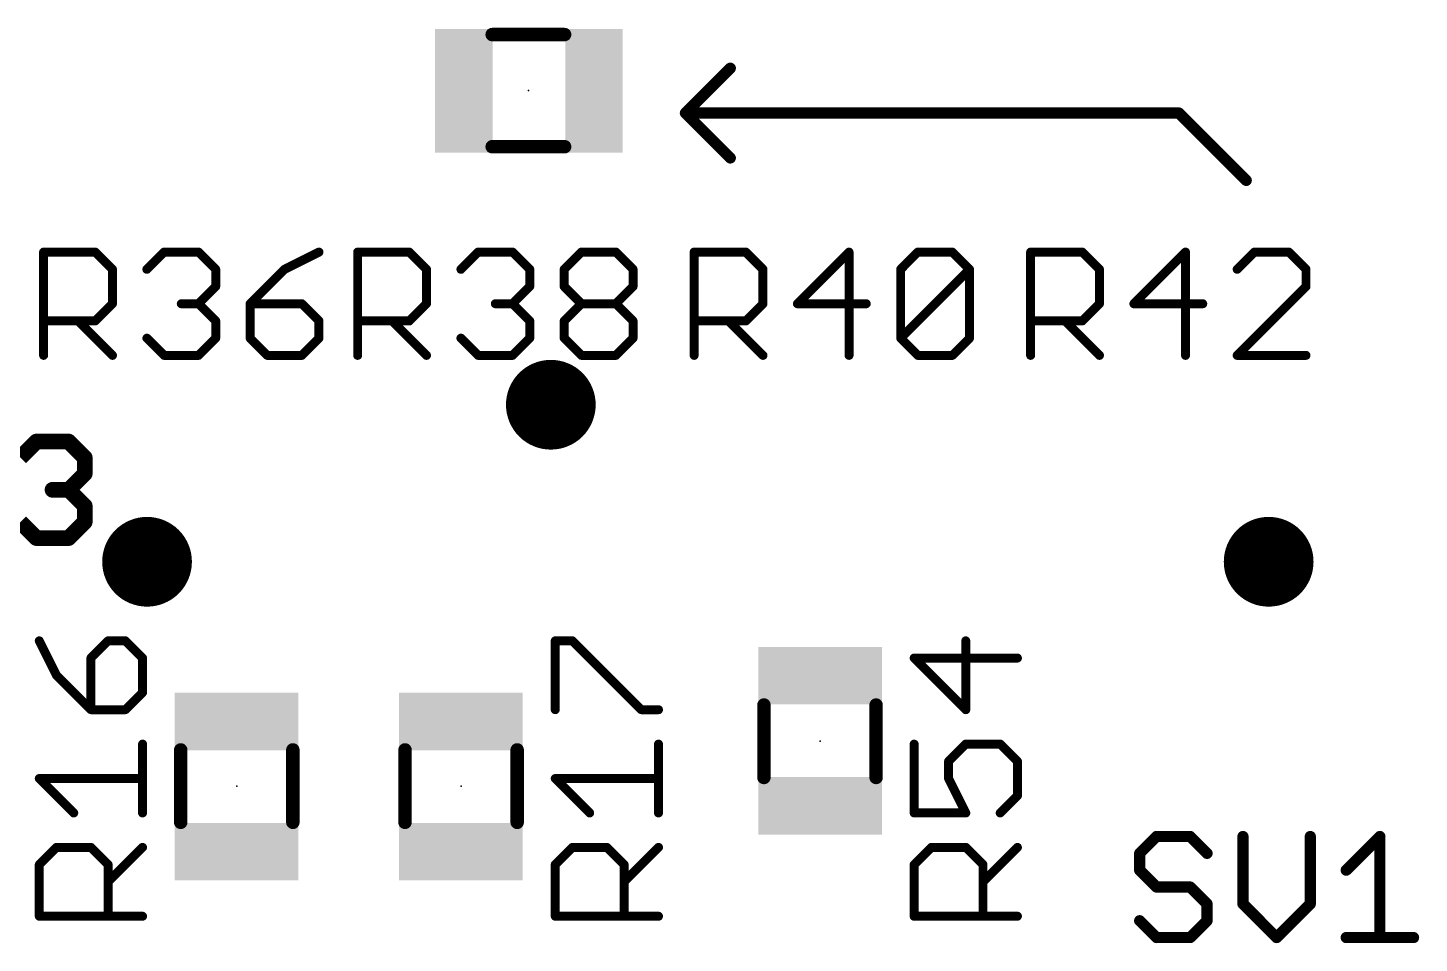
# Model space of a CAD drawing. Extents: x -10 to 136, y 0 to 101.
# Drawn here: x 90.34 to 106.1, y 74.93 to 85.29 of the extents above; entities that cross this region are included whole.
import ezdxf

# ---------------------------------------------------------------- set-up
doc = ezdxf.new("R2010")
doc.units = 0
for name, color, linetype in [('18', 92, 'CONTINUOUS'), ('21', 253, 'CONTINUOUS'), ('23', 7, 'CONTINUOUS'), ('25', 253, 'CONTINUOUS'), ('51', 253, 'CONTINUOUS')]:
    doc.layers.add(name, color=color, linetype=linetype)

# ---------------------------------------------------------------- blocks, each defined once
blk = doc.blocks.new('RECT')
blk.add_solid([(-0.5, -0.5), (0.5, -0.5), (-0.5, 0.5), (0.5, 0.5)])
blk = doc.blocks.new('ROUNDV')
at = {"const_width": 0.5}
blk.add_lwpolyline([(0, -0.25, 1), (0, 0.25, 1), (0, -0.25)], format="xyb", dxfattribs=at)

msp = doc.modelspace()

# ---------------------------------------------------------------- linework, layer by layer
at = {"layer": '21'}
for points, const_width in [([(97.79, 84.328), (98.298, 84.836)], 0.127), ([(103.378, 84.328), (97.79, 84.328)], 0.127), ([(97.79, 84.328), (98.298, 83.82)], 0.127), ([(103.378, 84.328), (104.14, 83.566)], 0.127), ([(90.2595, 80.4271), (90.4416, 80.6093)], 0.1778), ([(90.4416, 80.6093), (90.806, 80.6093)], 0.1778), ([(90.806, 80.6093), (90.9882, 80.4271)], 0.1778), ([(90.9882, 80.4271), (90.9882, 80.2449)], 0.1778), ([(90.9882, 80.2449), (90.806, 80.0627)], 0.1778), ([(90.806, 80.0627), (90.6238, 80.0627)], 0.1778), ([(90.806, 80.0627), (90.9882, 79.8805)], 0.1778), ([(90.9882, 79.8805), (90.9882, 79.6983)], 0.1778), ([(90.4416, 79.5162), (90.2595, 79.6983)], 0.1778), ([(90.9882, 79.6983), (90.806, 79.5162)], 0.1778), ([(90.806, 79.5162), (90.4416, 79.5162)], 0.1778)]:
    msp.add_lwpolyline(points, dxfattribs=dict(at, const_width=const_width))
for points, const_width in [([(98.3205, 84.8135, 1), (98.2755, 84.8585)], 0.0635), ([(97.8125, 84.3505, 1), (97.7675, 84.3055)], 0.0635), ([(97.7675, 84.3505, 1), (97.8125, 84.3055)], 0.0635), ([(97.79, 84.3598, 1), (97.79, 84.2963)], 0.0635), ([(103.4005, 84.3505, 1), (103.3555, 84.3055)], 0.0635), ([(103.378, 84.2963, 1), (103.378, 84.3598)], 0.0635), ([(98.2755, 83.7975, 1), (98.3205, 83.8425)], 0.0635), ([(104.1175, 83.5435, 1), (104.1625, 83.5885)], 0.0635), ([(90.4416, 80.6538, 1), (90.4416, 80.5649)], 0.0889), ([(90.473, 80.5779, 1), (90.4102, 80.6407)], 0.0889), ([(90.8374, 80.6407, 1), (90.7746, 80.5779)], 0.0889), ([(90.806, 80.5649, 1), (90.806, 80.6538)], 0.0889), ([(91.0327, 80.4271, 1), (90.9438, 80.4271)], 0.0889), ([(90.9568, 80.3957, 1), (91.0196, 80.4585)], 0.0889), ([(90.9438, 80.2449, 1), (91.0327, 80.2449)], 0.0889), ([(91.0196, 80.2135, 1), (90.9568, 80.2763)], 0.0889), ([(90.6238, 80.1072, 1), (90.6238, 80.0183)], 0.0889), ([(90.8374, 80.0941, 1), (90.7746, 80.0313)], 0.0889), ([(90.7746, 80.0941, 1), (90.8374, 80.0313)], 0.0889), ([(90.806, 80.0183, 1), (90.806, 80.1072)], 0.0889), ([(91.0327, 79.8805, 1), (90.9438, 79.8805)], 0.0889), ([(90.9568, 79.8491, 1), (91.0196, 79.9119)], 0.0889), ([(90.9438, 79.6983, 1), (91.0327, 79.6983)], 0.0889), ([(91.0196, 79.6669, 1), (90.9568, 79.7297)], 0.0889), ([(90.4416, 79.5606, 1), (90.4416, 79.4718)], 0.0889), ([(90.4102, 79.4848, 1), (90.473, 79.5476)], 0.0889), ([(90.7746, 79.5476, 1), (90.8374, 79.4848)], 0.0889), ([(90.806, 79.4718, 1), (90.806, 79.5606)], 0.0889)]:
    msp.add_lwpolyline(points, format="xyb", dxfattribs=dict(at, const_width=const_width))
at = {"layer": '23'}
for p in [(96.012, 84.582), (99.314, 77.216), (92.71, 76.708), (95.25, 76.708)]:
    msp.add_point(p, dxfattribs=at)
at = {"layer": '25'}
for points, const_width in [([(90.5227, 81.5848), (90.5227, 82.7541)], 0.1016), ([(90.5227, 82.7541), (91.1073, 82.7541)], 0.1016), ([(91.1073, 82.7541), (91.3022, 82.5592)], 0.1016), ([(91.692, 82.5592), (91.8868, 82.7541)], 0.1016), ([(91.8868, 82.7541), (92.2766, 82.7541)], 0.1016), ([(92.2766, 82.7541), (92.4715, 82.5592)], 0.1016), ([(93.6408, 82.7541), (93.251, 82.5592)], 0.1016), ([(94.0787, 81.5848), (94.0787, 82.7541)], 0.1016), ([(94.0787, 82.7541), (94.6633, 82.7541)], 0.1016), ([(94.6633, 82.7541), (94.8582, 82.5592)], 0.1016), ([(95.248, 82.5592), (95.4428, 82.7541)], 0.1016), ([(95.4428, 82.7541), (95.8326, 82.7541)], 0.1016), ([(95.8326, 82.7541), (96.0275, 82.5592)], 0.1016), ([(96.4173, 82.5592), (96.6121, 82.7541)], 0.1016), ([(96.6121, 82.7541), (97.0019, 82.7541)], 0.1016), ([(97.0019, 82.7541), (97.1968, 82.5592)], 0.1016), ([(97.8887, 81.5848), (97.8887, 82.7541)], 0.1016), ([(97.8887, 82.7541), (98.4733, 82.7541)], 0.1016), ([(98.4733, 82.7541), (98.6682, 82.5592)], 0.1016), ([(99.6426, 82.7541), (99.058, 82.1694)], 0.1016), ([(99.6426, 81.5848), (99.6426, 82.7541)], 0.1016), ([(100.2273, 82.5592), (100.4221, 82.7541)], 0.1016), ([(100.4221, 82.7541), (100.8119, 82.7541)], 0.1016), ([(100.8119, 82.7541), (101.0068, 82.5592)], 0.1016), ([(101.6987, 81.5848), (101.6987, 82.7541)], 0.1016), ([(101.6987, 82.7541), (102.2833, 82.7541)], 0.1016), ([(102.2833, 82.7541), (102.4782, 82.5592)], 0.1016), ([(103.4526, 82.7541), (102.868, 82.1694)], 0.1016), ([(103.4526, 81.5848), (103.4526, 82.7541)], 0.1016), ([(104.2321, 82.7541), (104.0373, 82.5592)], 0.1016), ([(104.6219, 82.7541), (104.2321, 82.7541)], 0.1016), ([(104.8168, 82.5592), (104.6219, 82.7541)], 0.1016), ([(91.3022, 82.5592), (91.3022, 82.1694)], 0.1016), ([(92.4715, 82.5592), (92.4715, 82.3643)], 0.1016), ([(93.251, 82.5592), (92.8613, 82.1694)], 0.1016), ([(94.8582, 82.5592), (94.8582, 82.1694)], 0.1016), ([(96.0275, 82.5592), (96.0275, 82.3643)], 0.1016), ([(96.4173, 82.3643), (96.4173, 82.5592)], 0.1016), ([(97.1968, 82.5592), (97.1968, 82.3643)], 0.1016), ([(98.6682, 82.5592), (98.6682, 82.1694)], 0.1016), ([(100.2273, 81.7796), (100.2273, 82.5592)], 0.1016), ([(100.2273, 81.7796), (101.0068, 82.5592)], 0.1016), ([(101.0068, 82.5592), (101.0068, 81.7796)], 0.1016), ([(102.4782, 82.5592), (102.4782, 82.1694)], 0.1016), ([(104.8168, 82.3643), (104.8168, 82.5592)], 0.1016), ([(92.4715, 82.3643), (92.2766, 82.1694)], 0.1016), ([(96.0275, 82.3643), (95.8326, 82.1694)], 0.1016), ([(96.6121, 82.1694), (96.4173, 82.3643)], 0.1016), ([(97.1968, 82.3643), (97.0019, 82.1694)], 0.1016), ([(104.0373, 81.5848), (104.8168, 82.3643)], 0.1016), ([(91.3022, 82.1694), (91.1073, 81.9745)], 0.1016), ([(92.2766, 82.1694), (92.0817, 82.1694)], 0.1016), ([(92.2766, 82.1694), (92.4715, 81.9745)], 0.1016), ([(92.8613, 82.1694), (92.8613, 81.7796)], 0.1016), ([(93.4459, 82.1694), (92.8613, 82.1694)], 0.1016), ([(93.6408, 81.9745), (93.4459, 82.1694)], 0.1016), ([(94.8582, 82.1694), (94.6633, 81.9745)], 0.1016), ([(95.8326, 82.1694), (95.6377, 82.1694)], 0.1016), ([(95.8326, 82.1694), (96.0275, 81.9745)], 0.1016), ([(96.4173, 81.9745), (96.6121, 82.1694)], 0.1016), ([(96.6121, 82.1694), (97.0019, 82.1694)], 0.1016), ([(97.0019, 82.1694), (97.1968, 81.9745)], 0.1016), ([(98.6682, 82.1694), (98.4733, 81.9745)], 0.1016), ([(99.058, 82.1694), (99.8375, 82.1694)], 0.1016), ([(102.4782, 82.1694), (102.2833, 81.9745)], 0.1016), ([(102.868, 82.1694), (103.6475, 82.1694)], 0.1016), ([(91.1073, 81.9745), (90.5227, 81.9745)], 0.1016), ([(90.9124, 81.9745), (91.3022, 81.5848)], 0.1016), ([(92.4715, 81.9745), (92.4715, 81.7796)], 0.1016), ([(93.6408, 81.7796), (93.6408, 81.9745)], 0.1016), ([(94.6633, 81.9745), (94.0787, 81.9745)], 0.1016), ([(94.4684, 81.9745), (94.8582, 81.5848)], 0.1016), ([(96.0275, 81.9745), (96.0275, 81.7796)], 0.1016), ([(96.4173, 81.7796), (96.4173, 81.9745)], 0.1016), ([(97.1968, 81.9745), (97.1968, 81.7796)], 0.1016), ([(98.4733, 81.9745), (97.8887, 81.9745)], 0.1016), ([(98.2784, 81.9745), (98.6682, 81.5848)], 0.1016), ([(102.2833, 81.9745), (101.6987, 81.9745)], 0.1016), ([(102.0884, 81.9745), (102.4782, 81.5848)], 0.1016), ([(91.8868, 81.5848), (91.692, 81.7796)], 0.1016), ([(92.4715, 81.7796), (92.2766, 81.5848)], 0.1016), ([(92.8613, 81.7796), (93.0561, 81.5848)], 0.1016), ([(93.4459, 81.5848), (93.6408, 81.7796)], 0.1016), ([(95.4428, 81.5848), (95.248, 81.7796)], 0.1016), ([(96.0275, 81.7796), (95.8326, 81.5848)], 0.1016), ([(96.6121, 81.5848), (96.4173, 81.7796)], 0.1016), ([(97.1968, 81.7796), (97.0019, 81.5848)], 0.1016), ([(100.4221, 81.5848), (100.2273, 81.7796)], 0.1016), ([(101.0068, 81.7796), (100.8119, 81.5848)], 0.1016), ([(92.2766, 81.5848), (91.8868, 81.5848)], 0.1016), ([(93.0561, 81.5848), (93.4459, 81.5848)], 0.1016), ([(95.8326, 81.5848), (95.4428, 81.5848)], 0.1016), ([(97.0019, 81.5848), (96.6121, 81.5848)], 0.1016), ([(100.8119, 81.5848), (100.4221, 81.5848)], 0.1016), ([(104.8168, 81.5848), (104.0373, 81.5848)], 0.1016), ([(90.4739, 78.3529), (90.6688, 77.9631)], 0.1016), ([(91.2535, 78.3529), (91.0586, 78.158)], 0.1016), ([(91.4484, 78.3529), (91.2535, 78.3529)], 0.1016), ([(91.6432, 78.158), (91.4484, 78.3529)], 0.1016), ([(96.3159, 77.5734), (96.3159, 78.3529)], 0.1016), ([(96.3159, 78.3529), (96.5108, 78.3529)], 0.1016), ([(96.5108, 78.3529), (97.2904, 77.5734)], 0.1016), ([(100.9646, 77.5734), (100.9646, 78.3529)], 0.1016), ([(91.0586, 78.158), (91.0586, 77.5734)], 0.1016), ([(91.6432, 77.7682), (91.6432, 78.158)], 0.1016), ([(101.5492, 78.158), (100.3799, 78.158)], 0.1016), ([(100.3799, 78.158), (100.9646, 77.5734)], 0.1016), ([(90.6688, 77.9631), (91.0586, 77.5734)], 0.1016), ([(91.4484, 77.5734), (91.6432, 77.7682)], 0.1016), ([(91.0586, 77.5734), (91.4484, 77.5734)], 0.1016), ([(97.2904, 77.5734), (97.4852, 77.5734)], 0.1016), ([(91.6432, 76.4041), (91.6432, 77.1836)], 0.1016), ([(97.4852, 76.4041), (97.4852, 77.1836)], 0.1016), ([(100.3799, 77.1836), (100.3799, 76.4041)], 0.1016), ([(100.7697, 76.9887), (100.9646, 77.1836)], 0.1016), ([(100.9646, 77.1836), (101.3544, 77.1836)], 0.1016), ([(101.3544, 77.1836), (101.5492, 76.9887)], 0.1016), ([(100.7697, 76.7938), (100.7697, 76.9887)], 0.1016), ([(101.5492, 76.9887), (101.5492, 76.5989)], 0.1016), ([(90.8637, 76.4041), (90.4739, 76.7938)], 0.1016), ([(90.4739, 76.7938), (91.6432, 76.7938)], 0.1016), ([(96.7057, 76.4041), (96.3159, 76.7938)], 0.1016), ([(96.3159, 76.7938), (97.4852, 76.7938)], 0.1016), ([(100.9646, 76.4041), (100.7697, 76.7938)], 0.1016), ([(101.5492, 76.5989), (101.3544, 76.4041)], 0.1016), ([(100.3799, 76.4041), (100.9646, 76.4041)], 0.1016), ([(103.1241, 76.1374), (102.9335, 75.9468)], 0.127), ([(103.5054, 76.1374), (103.1241, 76.1374)], 0.127), ([(103.6961, 75.9468), (103.5054, 76.1374)], 0.127), ([(104.1028, 76.1374), (104.1028, 75.3748)], 0.127), ([(104.8654, 75.3748), (104.8654, 76.1374)], 0.127), ([(105.2721, 75.7561), (105.6534, 76.1374)], 0.127), ([(105.6534, 76.1374), (105.6534, 74.9935)], 0.127), ([(90.4739, 75.8194), (90.6688, 76.0143)], 0.1016), ([(90.6688, 76.0143), (91.0586, 76.0143)], 0.1016), ([(91.0586, 76.0143), (91.2535, 75.8194)], 0.1016), ([(91.2535, 75.6245), (91.6432, 76.0143)], 0.1016), ([(96.3159, 75.8194), (96.5108, 76.0143)], 0.1016), ([(96.5108, 76.0143), (96.9006, 76.0143)], 0.1016), ([(96.9006, 76.0143), (97.0955, 75.8194)], 0.1016), ([(97.0955, 75.6245), (97.4852, 76.0143)], 0.1016), ([(100.3799, 75.8194), (100.5748, 76.0143)], 0.1016), ([(100.5748, 76.0143), (100.9646, 76.0143)], 0.1016), ([(100.9646, 76.0143), (101.1595, 75.8194)], 0.1016), ([(101.1595, 75.6245), (101.5492, 76.0143)], 0.1016), ([(102.9335, 75.9468), (102.9335, 75.7561)], 0.127), ([(90.4739, 75.2348), (90.4739, 75.8194)], 0.1016), ([(91.2535, 75.8194), (91.2535, 75.2348)], 0.1016), ([(96.3159, 75.2348), (96.3159, 75.8194)], 0.1016), ([(97.0955, 75.8194), (97.0955, 75.2348)], 0.1016), ([(100.3799, 75.2348), (100.3799, 75.8194)], 0.1016), ([(101.1595, 75.8194), (101.1595, 75.2348)], 0.1016), ([(102.9335, 75.7561), (103.1241, 75.5654)], 0.127), ([(103.1241, 75.5654), (103.5054, 75.5654)], 0.127), ([(103.5054, 75.5654), (103.6961, 75.3748)], 0.127), ([(103.6961, 75.3748), (103.6961, 75.1841)], 0.127), ([(104.1028, 75.3748), (104.4841, 74.9935)], 0.127), ([(104.4841, 74.9935), (104.8654, 75.3748)], 0.127), ([(91.6432, 75.2348), (90.4739, 75.2348)], 0.1016), ([(97.4852, 75.2348), (96.3159, 75.2348)], 0.1016), ([(101.5492, 75.2348), (100.3799, 75.2348)], 0.1016), ([(103.1241, 74.9935), (102.9335, 75.1841)], 0.127), ([(103.6961, 75.1841), (103.5054, 74.9935)], 0.127), ([(103.5054, 74.9935), (103.1241, 74.9935)], 0.127), ([(105.2721, 74.9935), (106.0347, 74.9935)], 0.127)]:
    msp.add_lwpolyline(points, dxfattribs=dict(at, const_width=const_width))
for points, const_width in [([(90.5481, 82.7541, 1), (90.4973, 82.7541)], 0.0508), ([(90.5227, 82.7795, 1), (90.5227, 82.7287)], 0.0508), ([(91.1253, 82.7721, 1), (91.0893, 82.7361)], 0.0508), ([(91.1073, 82.7287, 1), (91.1073, 82.7795)], 0.0508), ([(91.8868, 82.7795, 1), (91.8868, 82.7287)], 0.0508), ([(91.9048, 82.7361, 1), (91.8688, 82.7721)], 0.0508), ([(92.2946, 82.7721, 1), (92.2586, 82.7361)], 0.0508), ([(92.2766, 82.7287, 1), (92.2766, 82.7795)], 0.0508), ([(93.6522, 82.7314, 1), (93.6294, 82.7768)], 0.0508), ([(94.1041, 82.7541, 1), (94.0533, 82.7541)], 0.0508), ([(94.0787, 82.7795, 1), (94.0787, 82.7287)], 0.0508), ([(94.6813, 82.7721, 1), (94.6453, 82.7361)], 0.0508), ([(94.6633, 82.7287, 1), (94.6633, 82.7795)], 0.0508), ([(95.4428, 82.7795, 1), (95.4428, 82.7287)], 0.0508), ([(95.4608, 82.7361, 1), (95.4248, 82.7721)], 0.0508), ([(95.8506, 82.7721, 1), (95.8146, 82.7361)], 0.0508), ([(95.8326, 82.7287, 1), (95.8326, 82.7795)], 0.0508), ([(96.6121, 82.7795, 1), (96.6121, 82.7287)], 0.0508), ([(96.6301, 82.7361, 1), (96.5941, 82.7721)], 0.0508), ([(97.0199, 82.7721, 1), (96.9839, 82.7361)], 0.0508), ([(97.0019, 82.7287, 1), (97.0019, 82.7795)], 0.0508), ([(97.9141, 82.7541, 1), (97.8633, 82.7541)], 0.0508), ([(97.8887, 82.7795, 1), (97.8887, 82.7287)], 0.0508), ([(98.4913, 82.7721, 1), (98.4553, 82.7361)], 0.0508), ([(98.4733, 82.7287, 1), (98.4733, 82.7795)], 0.0508), ([(99.668, 82.7541, 1), (99.6172, 82.7541)], 0.0508), ([(99.6606, 82.7361, 1), (99.6246, 82.7721)], 0.0508), ([(100.4221, 82.7795, 1), (100.4221, 82.7287)], 0.0508), ([(100.4401, 82.7361, 1), (100.4041, 82.7721)], 0.0508), ([(100.8299, 82.7721, 1), (100.7939, 82.7361)], 0.0508), ([(100.8119, 82.7287, 1), (100.8119, 82.7795)], 0.0508), ([(101.7241, 82.7541, 1), (101.6733, 82.7541)], 0.0508), ([(101.6987, 82.7795, 1), (101.6987, 82.7287)], 0.0508), ([(102.3013, 82.7721, 1), (102.2653, 82.7361)], 0.0508), ([(102.2833, 82.7287, 1), (102.2833, 82.7795)], 0.0508), ([(103.478, 82.7541, 1), (103.4272, 82.7541)], 0.0508), ([(103.4706, 82.7361, 1), (103.4346, 82.7721)], 0.0508), ([(104.2321, 82.7795, 1), (104.2321, 82.7287)], 0.0508), ([(104.2501, 82.7361, 1), (104.2141, 82.7721)], 0.0508), ([(104.6399, 82.7721, 1), (104.6039, 82.7361)], 0.0508), ([(104.6219, 82.7287, 1), (104.6219, 82.7795)], 0.0508), ([(91.3276, 82.5592, 1), (91.2768, 82.5592)], 0.0508), ([(91.2842, 82.5412, 1), (91.3202, 82.5772)], 0.0508), ([(91.674, 82.5772, 1), (91.71, 82.5412)], 0.0508), ([(92.4969, 82.5592, 1), (92.4461, 82.5592)], 0.0508), ([(92.4535, 82.5412, 1), (92.4895, 82.5772)], 0.0508), ([(93.2396, 82.5819, 1), (93.2624, 82.5365)], 0.0508), ([(93.269, 82.5412, 1), (93.233, 82.5772)], 0.0508), ([(94.8836, 82.5592, 1), (94.8328, 82.5592)], 0.0508), ([(94.8402, 82.5412, 1), (94.8762, 82.5772)], 0.0508), ([(95.23, 82.5772, 1), (95.266, 82.5412)], 0.0508), ([(96.0529, 82.5592, 1), (96.0021, 82.5592)], 0.0508), ([(96.0095, 82.5412, 1), (96.0455, 82.5772)], 0.0508), ([(96.3993, 82.5772, 1), (96.4353, 82.5412)], 0.0508), ([(96.4427, 82.5592, 1), (96.3919, 82.5592)], 0.0508), ([(97.2222, 82.5592, 1), (97.1714, 82.5592)], 0.0508), ([(97.1788, 82.5412, 1), (97.2148, 82.5772)], 0.0508), ([(98.6936, 82.5592, 1), (98.6428, 82.5592)], 0.0508), ([(98.6502, 82.5412, 1), (98.6862, 82.5772)], 0.0508), ([(100.2093, 82.5772, 1), (100.2453, 82.5412)], 0.0508), ([(100.2527, 82.5592, 1), (100.2019, 82.5592)], 0.0508), ([(101.0322, 82.5592, 1), (100.9814, 82.5592)], 0.0508), ([(101.0248, 82.5412, 1), (100.9888, 82.5772)], 0.0508), ([(100.9888, 82.5412, 1), (101.0248, 82.5772)], 0.0508), ([(102.5036, 82.5592, 1), (102.4528, 82.5592)], 0.0508), ([(102.4602, 82.5412, 1), (102.4962, 82.5772)], 0.0508), ([(104.0193, 82.5772, 1), (104.0553, 82.5412)], 0.0508), ([(104.8422, 82.5592, 1), (104.7914, 82.5592)], 0.0508), ([(104.7988, 82.5412, 1), (104.8348, 82.5772)], 0.0508), ([(92.4895, 82.3463, 1), (92.4535, 82.3823)], 0.0508), ([(96.0455, 82.3463, 1), (96.0095, 82.3823)], 0.0508), ([(96.4353, 82.3823, 1), (96.3993, 82.3463)], 0.0508), ([(97.2148, 82.3463, 1), (97.1788, 82.3823)], 0.0508), ([(104.8348, 82.3463, 1), (104.7988, 82.3823)], 0.0508), ([(92.4461, 82.3643, 1), (92.4969, 82.3643)], 0.0508), ([(96.0021, 82.3643, 1), (96.0529, 82.3643)], 0.0508), ([(96.3919, 82.3643, 1), (96.4427, 82.3643)], 0.0508), ([(97.1714, 82.3643, 1), (97.2222, 82.3643)], 0.0508), ([(104.7914, 82.3643, 1), (104.8422, 82.3643)], 0.0508), ([(91.2768, 82.1694, 1), (91.3276, 82.1694)], 0.0508), ([(91.3202, 82.1514, 1), (91.2842, 82.1874)], 0.0508), ([(92.0817, 82.1948, 1), (92.0817, 82.144)], 0.0508), ([(92.2946, 82.1874, 1), (92.2586, 82.1514)], 0.0508), ([(92.2586, 82.1874, 1), (92.2946, 82.1514)], 0.0508), ([(92.2766, 82.144, 1), (92.2766, 82.1948)], 0.0508), ([(92.8433, 82.1874, 1), (92.8793, 82.1514)], 0.0508), ([(92.8867, 82.1694, 1), (92.8359, 82.1694)], 0.0508), ([(92.8613, 82.1948, 1), (92.8613, 82.144)], 0.0508), ([(93.4639, 82.1874, 1), (93.4279, 82.1514)], 0.0508), ([(93.4459, 82.144, 1), (93.4459, 82.1948)], 0.0508), ([(94.8328, 82.1694, 1), (94.8836, 82.1694)], 0.0508), ([(94.8762, 82.1514, 1), (94.8402, 82.1874)], 0.0508), ([(95.6377, 82.1948, 1), (95.6377, 82.144)], 0.0508), ([(95.8506, 82.1874, 1), (95.8146, 82.1514)], 0.0508), ([(95.8146, 82.1874, 1), (95.8506, 82.1514)], 0.0508), ([(95.8326, 82.144, 1), (95.8326, 82.1948)], 0.0508), ([(96.6121, 82.1948, 1), (96.6121, 82.144)], 0.0508), ([(96.6301, 82.1514, 1), (96.5941, 82.1874)], 0.0508), ([(96.5941, 82.1514, 1), (96.6301, 82.1874)], 0.0508), ([(97.0199, 82.1874, 1), (96.9839, 82.1514)], 0.0508), ([(96.9839, 82.1874, 1), (97.0199, 82.1514)], 0.0508), ([(97.0019, 82.144, 1), (97.0019, 82.1948)], 0.0508), ([(98.6428, 82.1694, 1), (98.6936, 82.1694)], 0.0508), ([(98.6862, 82.1514, 1), (98.6502, 82.1874)], 0.0508), ([(99.04, 82.1874, 1), (99.076, 82.1514)], 0.0508), ([(99.058, 82.1948, 1), (99.058, 82.144)], 0.0508), ([(99.8375, 82.144, 1), (99.8375, 82.1948)], 0.0508), ([(102.4528, 82.1694, 1), (102.5036, 82.1694)], 0.0508), ([(102.4962, 82.1514, 1), (102.4602, 82.1874)], 0.0508), ([(102.85, 82.1874, 1), (102.886, 82.1514)], 0.0508), ([(102.868, 82.1948, 1), (102.868, 82.144)], 0.0508), ([(103.6475, 82.144, 1), (103.6475, 82.1948)], 0.0508), ([(90.5227, 81.9999, 1), (90.5227, 81.9491)], 0.0508), ([(90.9304, 81.9925, 1), (90.8944, 81.9565)], 0.0508), ([(91.0893, 81.9925, 1), (91.1253, 81.9565)], 0.0508), ([(91.1073, 81.9491, 1), (91.1073, 81.9999)], 0.0508), ([(92.4969, 81.9745, 1), (92.4461, 81.9745)], 0.0508), ([(92.4535, 81.9565, 1), (92.4895, 81.9925)], 0.0508), ([(93.6662, 81.9745, 1), (93.6154, 81.9745)], 0.0508), ([(93.6228, 81.9565, 1), (93.6588, 81.9925)], 0.0508), ([(94.0787, 81.9999, 1), (94.0787, 81.9491)], 0.0508), ([(94.4864, 81.9925, 1), (94.4504, 81.9565)], 0.0508), ([(94.6453, 81.9925, 1), (94.6813, 81.9565)], 0.0508), ([(94.6633, 81.9491, 1), (94.6633, 81.9999)], 0.0508), ([(96.0529, 81.9745, 1), (96.0021, 81.9745)], 0.0508), ([(96.0095, 81.9565, 1), (96.0455, 81.9925)], 0.0508), ([(96.3993, 81.9925, 1), (96.4353, 81.9565)], 0.0508), ([(96.4427, 81.9745, 1), (96.3919, 81.9745)], 0.0508), ([(97.2222, 81.9745, 1), (97.1714, 81.9745)], 0.0508), ([(97.1788, 81.9565, 1), (97.2148, 81.9925)], 0.0508), ([(97.8887, 81.9999, 1), (97.8887, 81.9491)], 0.0508), ([(98.2964, 81.9925, 1), (98.2604, 81.9565)], 0.0508), ([(98.4553, 81.9925, 1), (98.4913, 81.9565)], 0.0508), ([(98.4733, 81.9491, 1), (98.4733, 81.9999)], 0.0508), ([(101.6987, 81.9999, 1), (101.6987, 81.9491)], 0.0508), ([(102.1064, 81.9925, 1), (102.0704, 81.9565)], 0.0508), ([(102.2653, 81.9925, 1), (102.3013, 81.9565)], 0.0508), ([(102.2833, 81.9491, 1), (102.2833, 81.9999)], 0.0508), ([(91.71, 81.7976, 1), (91.674, 81.7616)], 0.0508), ([(92.4461, 81.7796, 1), (92.4969, 81.7796)], 0.0508), ([(92.4895, 81.7616, 1), (92.4535, 81.7976)], 0.0508), ([(92.8793, 81.7976, 1), (92.8433, 81.7616)], 0.0508), ([(92.8359, 81.7796, 1), (92.8867, 81.7796)], 0.0508), ([(93.6154, 81.7796, 1), (93.6662, 81.7796)], 0.0508), ([(93.6588, 81.7616, 1), (93.6228, 81.7976)], 0.0508), ([(95.266, 81.7976, 1), (95.23, 81.7616)], 0.0508), ([(96.0021, 81.7796, 1), (96.0529, 81.7796)], 0.0508), ([(96.0455, 81.7616, 1), (96.0095, 81.7976)], 0.0508), ([(96.4353, 81.7976, 1), (96.3993, 81.7616)], 0.0508), ([(96.3919, 81.7796, 1), (96.4427, 81.7796)], 0.0508), ([(97.1714, 81.7796, 1), (97.2222, 81.7796)], 0.0508), ([(97.2148, 81.7616, 1), (97.1788, 81.7976)], 0.0508), ([(100.2453, 81.7976, 1), (100.2093, 81.7616)], 0.0508), ([(100.2093, 81.7976, 1), (100.2453, 81.7616)], 0.0508), ([(100.2019, 81.7796, 1), (100.2527, 81.7796)], 0.0508), ([(100.9814, 81.7796, 1), (101.0322, 81.7796)], 0.0508), ([(101.0248, 81.7616, 1), (100.9888, 81.7976)], 0.0508), ([(90.4973, 81.5848, 1), (90.5481, 81.5848)], 0.0508), ([(91.2842, 81.5668, 1), (91.3202, 81.6028)], 0.0508), ([(91.8868, 81.6102, 1), (91.8868, 81.5594)], 0.0508), ([(91.8688, 81.5668, 1), (91.9048, 81.6028)], 0.0508), ([(92.2586, 81.6028, 1), (92.2946, 81.5668)], 0.0508), ([(92.2766, 81.5594, 1), (92.2766, 81.6102)], 0.0508), ([(93.0561, 81.6102, 1), (93.0561, 81.5594)], 0.0508), ([(93.0381, 81.5668, 1), (93.0741, 81.6028)], 0.0508), ([(93.4279, 81.6028, 1), (93.4639, 81.5668)], 0.0508), ([(93.4459, 81.5594, 1), (93.4459, 81.6102)], 0.0508), ([(94.0533, 81.5848, 1), (94.1041, 81.5848)], 0.0508), ([(94.8402, 81.5668, 1), (94.8762, 81.6028)], 0.0508), ([(95.4428, 81.6102, 1), (95.4428, 81.5594)], 0.0508), ([(95.4248, 81.5668, 1), (95.4608, 81.6028)], 0.0508), ([(95.8146, 81.6028, 1), (95.8506, 81.5668)], 0.0508), ([(95.8326, 81.5594, 1), (95.8326, 81.6102)], 0.0508), ([(96.6121, 81.6102, 1), (96.6121, 81.5594)], 0.0508), ([(96.5941, 81.5668, 1), (96.6301, 81.6028)], 0.0508), ([(96.9839, 81.6028, 1), (97.0199, 81.5668)], 0.0508), ([(97.0019, 81.5594, 1), (97.0019, 81.6102)], 0.0508), ([(97.8633, 81.5848, 1), (97.9141, 81.5848)], 0.0508), ([(98.6502, 81.5668, 1), (98.6862, 81.6028)], 0.0508), ([(99.6172, 81.5848, 1), (99.668, 81.5848)], 0.0508), ([(100.4221, 81.6102, 1), (100.4221, 81.5594)], 0.0508), ([(100.4041, 81.5668, 1), (100.4401, 81.6028)], 0.0508), ([(100.7939, 81.6028, 1), (100.8299, 81.5668)], 0.0508), ([(100.8119, 81.5594, 1), (100.8119, 81.6102)], 0.0508), ([(101.6733, 81.5848, 1), (101.7241, 81.5848)], 0.0508), ([(102.4602, 81.5668, 1), (102.4962, 81.6028)], 0.0508), ([(103.4272, 81.5848, 1), (103.478, 81.5848)], 0.0508), ([(104.0193, 81.6028, 1), (104.0553, 81.5668)], 0.0508), ([(104.0373, 81.6102, 1), (104.0373, 81.5594)], 0.0508), ([(104.8168, 81.5594, 1), (104.8168, 81.6102)], 0.0508), ([(90.4966, 78.3643, 1), (90.4512, 78.3415)], 0.0508), ([(91.2535, 78.3783, 1), (91.2535, 78.3275)], 0.0508), ([(91.2715, 78.3349, 1), (91.2355, 78.3709)], 0.0508), ([(91.4664, 78.3709, 1), (91.4304, 78.3349)], 0.0508), ([(91.4484, 78.3275, 1), (91.4484, 78.3783)], 0.0508), ([(96.3413, 78.3529, 1), (96.2905, 78.3529)], 0.0508), ([(96.3159, 78.3783, 1), (96.3159, 78.3275)], 0.0508), ([(96.5288, 78.3709, 1), (96.4928, 78.3349)], 0.0508), ([(96.5108, 78.3275, 1), (96.5108, 78.3783)], 0.0508), ([(100.99, 78.3529, 1), (100.9392, 78.3529)], 0.0508), ([(91.0406, 78.176, 1), (91.0766, 78.14)], 0.0508), ([(91.084, 78.158, 1), (91.0332, 78.158)], 0.0508), ([(91.6686, 78.158, 1), (91.6178, 78.158)], 0.0508), ([(91.6252, 78.14, 1), (91.6612, 78.176)], 0.0508), ([(100.3979, 78.176, 1), (100.3619, 78.14)], 0.0508), ([(100.3799, 78.1834, 1), (100.3799, 78.1326)], 0.0508), ([(101.5492, 78.1326, 1), (101.5492, 78.1834)], 0.0508), ([(90.6868, 77.9811, 1), (90.6508, 77.9451)], 0.0508), ([(90.6461, 77.9517, 1), (90.6915, 77.9745)], 0.0508), ([(91.6178, 77.7682, 1), (91.6686, 77.7682)], 0.0508), ([(91.6612, 77.7502, 1), (91.6252, 77.7862)], 0.0508), ([(91.0586, 77.5988, 1), (91.0586, 77.548)], 0.0508), ([(91.0332, 77.5734, 1), (91.084, 77.5734)], 0.0508), ([(91.0406, 77.5554, 1), (91.0766, 77.5914)], 0.0508), ([(91.4304, 77.5914, 1), (91.4664, 77.5554)], 0.0508), ([(91.4484, 77.548, 1), (91.4484, 77.5988)], 0.0508), ([(96.2905, 77.5734, 1), (96.3413, 77.5734)], 0.0508), ([(97.2904, 77.5988, 1), (97.2904, 77.548)], 0.0508), ([(97.2724, 77.5554, 1), (97.3084, 77.5914)], 0.0508), ([(97.4852, 77.548, 1), (97.4852, 77.5988)], 0.0508), ([(100.9392, 77.5734, 1), (100.99, 77.5734)], 0.0508), ([(100.9466, 77.5554, 1), (100.9826, 77.5914)], 0.0508), ([(91.6686, 77.1836, 1), (91.6178, 77.1836)], 0.0508), ([(97.5106, 77.1836, 1), (97.4598, 77.1836)], 0.0508), ([(100.4053, 77.1836, 1), (100.3545, 77.1836)], 0.0508), ([(100.9646, 77.209, 1), (100.9646, 77.1582)], 0.0508), ([(100.9826, 77.1656, 1), (100.9466, 77.2016)], 0.0508), ([(101.3724, 77.2016, 1), (101.3364, 77.1656)], 0.0508), ([(101.3544, 77.1582, 1), (101.3544, 77.209)], 0.0508), ([(100.7951, 76.9887, 1), (100.7443, 76.9887)], 0.0508), ([(101.5746, 76.9887, 1), (101.5238, 76.9887)], 0.0508), ([(100.7517, 77.0067, 1), (100.7877, 76.9707)], 0.0508), ([(101.5312, 76.9707, 1), (101.5672, 77.0067)], 0.0508), ([(90.4919, 76.8118, 1), (90.4559, 76.7758)], 0.0508), ([(90.4739, 76.8192, 1), (90.4739, 76.7684)], 0.0508), ([(91.6432, 76.7684, 1), (91.6432, 76.8192)], 0.0508), ([(96.3339, 76.8118, 1), (96.2979, 76.7758)], 0.0508), ([(96.3159, 76.8192, 1), (96.3159, 76.7684)], 0.0508), ([(97.4852, 76.7684, 1), (97.4852, 76.8192)], 0.0508), ([(100.7924, 76.8052, 1), (100.747, 76.7824)], 0.0508), ([(100.7443, 76.7938, 1), (100.7951, 76.7938)], 0.0508), ([(101.5238, 76.5989, 1), (101.5746, 76.5989)], 0.0508), ([(101.5672, 76.5809, 1), (101.5312, 76.6169)], 0.0508), ([(90.8457, 76.3861, 1), (90.8817, 76.4221)], 0.0508), ([(91.6178, 76.4041, 1), (91.6686, 76.4041)], 0.0508), ([(96.6877, 76.3861, 1), (96.7237, 76.4221)], 0.0508), ([(97.4598, 76.4041, 1), (97.5106, 76.4041)], 0.0508), ([(100.3799, 76.4295, 1), (100.3799, 76.3787)], 0.0508), ([(100.3545, 76.4041, 1), (100.4053, 76.4041)], 0.0508), ([(100.9419, 76.3927, 1), (100.9873, 76.4155)], 0.0508), ([(100.9646, 76.3787, 1), (100.9646, 76.4295)], 0.0508), ([(101.3364, 76.4221, 1), (101.3724, 76.3861)], 0.0508), ([(103.1241, 76.1692, 1), (103.1241, 76.1056)], 0.0635), ([(103.1466, 76.1149, 1), (103.1016, 76.1599)], 0.0635), ([(103.5278, 76.1599, 1), (103.483, 76.1149)], 0.0635), ([(103.5054, 76.1056, 1), (103.5054, 76.1692)], 0.0635), ([(104.1346, 76.1374, 1), (104.071, 76.1374)], 0.0635), ([(104.8972, 76.1374, 1), (104.8337, 76.1374)], 0.0635), ([(105.6852, 76.1374, 1), (105.6217, 76.1374)], 0.0635), ([(105.6759, 76.1149, 1), (105.6309, 76.1599)], 0.0635), ([(90.6688, 76.0397, 1), (90.6688, 75.9889)], 0.0508), ([(90.6868, 75.9963, 1), (90.6508, 76.0323)], 0.0508), ([(91.0766, 76.0323, 1), (91.0406, 75.9963)], 0.0508), ([(91.0586, 75.9889, 1), (91.0586, 76.0397)], 0.0508), ([(91.6612, 75.9963, 1), (91.6252, 76.0323)], 0.0508), ([(96.5108, 76.0397, 1), (96.5108, 75.9889)], 0.0508), ([(96.5288, 75.9963, 1), (96.4928, 76.0323)], 0.0508), ([(96.9186, 76.0323, 1), (96.8826, 75.9963)], 0.0508), ([(96.9006, 75.9889, 1), (96.9006, 76.0397)], 0.0508), ([(97.5032, 75.9963, 1), (97.4672, 76.0323)], 0.0508), ([(100.5748, 76.0397, 1), (100.5748, 75.9889)], 0.0508), ([(100.5928, 75.9963, 1), (100.5568, 76.0323)], 0.0508), ([(100.9826, 76.0323, 1), (100.9466, 75.9963)], 0.0508), ([(100.9646, 75.9889, 1), (100.9646, 76.0397)], 0.0508), ([(101.5672, 75.9963, 1), (101.5312, 76.0323)], 0.0508), ([(102.911, 75.9693, 1), (102.956, 75.9243)], 0.0635), ([(102.9653, 75.9468, 1), (102.9018, 75.9468)], 0.0635), ([(103.6737, 75.9243, 1), (103.7185, 75.9693)], 0.0635), ([(90.4559, 75.8374, 1), (90.4919, 75.8014)], 0.0508), ([(90.4993, 75.8194, 1), (90.4485, 75.8194)], 0.0508), ([(91.2789, 75.8194, 1), (91.2281, 75.8194)], 0.0508), ([(91.2355, 75.8014, 1), (91.2715, 75.8374)], 0.0508), ([(96.2979, 75.8374, 1), (96.3339, 75.8014)], 0.0508), ([(96.3413, 75.8194, 1), (96.2905, 75.8194)], 0.0508), ([(97.1209, 75.8194, 1), (97.0701, 75.8194)], 0.0508), ([(97.0775, 75.8014, 1), (97.1135, 75.8374)], 0.0508), ([(100.3619, 75.8374, 1), (100.3979, 75.8014)], 0.0508), ([(100.4053, 75.8194, 1), (100.3545, 75.8194)], 0.0508), ([(101.1849, 75.8194, 1), (101.1341, 75.8194)], 0.0508), ([(101.1415, 75.8014, 1), (101.1775, 75.8374)], 0.0508), ([(102.956, 75.7785, 1), (102.911, 75.7337)], 0.0635), ([(102.9018, 75.7561, 1), (102.9653, 75.7561)], 0.0635), ([(105.2496, 75.7786, 1), (105.2946, 75.7336)], 0.0635), ([(91.2355, 75.6425, 1), (91.2715, 75.6065)], 0.0508), ([(97.0775, 75.6425, 1), (97.1135, 75.6065)], 0.0508), ([(101.1415, 75.6425, 1), (101.1775, 75.6065)], 0.0508), ([(103.1241, 75.5971, 1), (103.1241, 75.5336)], 0.0635), ([(103.5278, 75.5879, 1), (103.483, 75.5429)], 0.0635), ([(103.5054, 75.5336, 1), (103.5054, 75.5971)], 0.0635), ([(103.1016, 75.543, 1), (103.1466, 75.5878)], 0.0635), ([(103.7279, 75.3748, 1), (103.6643, 75.3748)], 0.0635), ([(103.6737, 75.3523, 1), (103.7185, 75.3973)], 0.0635), ([(104.1253, 75.3973, 1), (104.0803, 75.3523)], 0.0635), ([(104.071, 75.3748, 1), (104.1346, 75.3748)], 0.0635), ([(104.8337, 75.3748, 1), (104.8972, 75.3748)], 0.0635), ([(104.8879, 75.3523, 1), (104.8429, 75.3973)], 0.0635), ([(90.4739, 75.2602, 1), (90.4739, 75.2094)], 0.0508), ([(90.4485, 75.2348, 1), (90.4993, 75.2348)], 0.0508), ([(91.2281, 75.2348, 1), (91.2789, 75.2348)], 0.0508), ([(91.6432, 75.2094, 1), (91.6432, 75.2602)], 0.0508), ([(96.3159, 75.2602, 1), (96.3159, 75.2094)], 0.0508), ([(96.2905, 75.2348, 1), (96.3413, 75.2348)], 0.0508), ([(97.0701, 75.2348, 1), (97.1209, 75.2348)], 0.0508), ([(97.4852, 75.2094, 1), (97.4852, 75.2602)], 0.0508), ([(100.3799, 75.2602, 1), (100.3799, 75.2094)], 0.0508), ([(100.3545, 75.2348, 1), (100.4053, 75.2348)], 0.0508), ([(101.1341, 75.2348, 1), (101.1849, 75.2348)], 0.0508), ([(101.5492, 75.2094, 1), (101.5492, 75.2602)], 0.0508), ([(102.956, 75.2066, 1), (102.911, 75.1616)], 0.0635), ([(103.6643, 75.1841, 1), (103.7279, 75.1841)], 0.0635), ([(103.7185, 75.1616, 1), (103.6737, 75.2066)], 0.0635), ([(103.1241, 75.0252, 1), (103.1241, 74.9617)], 0.0635), ([(103.1016, 74.971, 1), (103.1466, 75.016)], 0.0635), ([(103.483, 75.016, 1), (103.5278, 74.971)], 0.0635), ([(103.5054, 74.9617, 1), (103.5054, 75.0252)], 0.0635), ([(104.4616, 75.016, 1), (104.5066, 74.971)], 0.0635), ([(104.4616, 74.971, 1), (104.5066, 75.016)], 0.0635), ([(105.2721, 75.0252, 1), (105.2721, 74.9617)], 0.0635), ([(105.6217, 74.9935, 1), (105.6852, 74.9935)], 0.0635), ([(106.0347, 74.9617, 1), (106.0347, 75.0252)], 0.0635)]:
    msp.add_lwpolyline(points, format="xyb", dxfattribs=dict(at, const_width=const_width))
at = {"layer": '51', "const_width": 0.1524}
for points in [[(96.422, 85.217), (95.602, 85.217)], [(96.422, 83.947), (95.602, 83.947)], [(98.679, 77.626), (98.679, 76.806)], [(99.949, 77.626), (99.949, 76.806)], [(92.075, 76.298), (92.075, 77.118)], [(93.345, 76.298), (93.345, 77.118)], [(94.615, 76.298), (94.615, 77.118)], [(95.885, 76.298), (95.885, 77.118)]]:
    msp.add_lwpolyline(points, dxfattribs=at)
at = {"layer": '51', "const_width": 0.0762}
for points in [[(95.602, 85.2551, 1), (95.602, 85.1789)], [(96.422, 85.1789, 1), (96.422, 85.2551)], [(95.602, 83.9851, 1), (95.602, 83.9089)], [(96.422, 83.9089, 1), (96.422, 83.9851)], [(98.7171, 77.626, 1), (98.6409, 77.626)], [(99.9871, 77.626, 1), (99.9109, 77.626)], [(92.1131, 77.118, 1), (92.0369, 77.118)], [(93.3831, 77.118, 1), (93.3069, 77.118)], [(94.6531, 77.118, 1), (94.5769, 77.118)], [(95.9231, 77.118, 1), (95.8469, 77.118)], [(98.6409, 76.806, 1), (98.7171, 76.806)], [(99.9109, 76.806, 1), (99.9871, 76.806)], [(92.0369, 76.298, 1), (92.1131, 76.298)], [(93.3069, 76.298, 1), (93.3831, 76.298)], [(94.5769, 76.298, 1), (94.6531, 76.298)], [(95.8469, 76.298, 1), (95.9231, 76.298)]]:
    msp.add_lwpolyline(points, format="xyb", dxfattribs=at)

# ---------------------------------------------------------------- block references
at = {"layer": '18', "xscale": 1.016, "yscale": 1.016}
for p in [(96.266, 81.026), (91.694, 79.248), (104.394, 79.248)]:
    msp.add_blockref('ROUNDV', p, dxfattribs=at)
at = {"layer": '51', "xscale": 0.65, "yscale": 1.4}
for p, rotation in [((95.2806, 84.5805), 180), ((96.7538, 84.5805), 180), ((99.3155, 77.9578), 270), ((92.7085, 77.4394), 90), ((95.2485, 77.4394), 90), ((99.3155, 76.4846), 270), ((92.7085, 75.9662), 90), ((95.2485, 75.9662), 90)]:
    msp.add_blockref('RECT', p, dxfattribs=dict(at, rotation=rotation))

doc.saveas('drawing.dxf')
